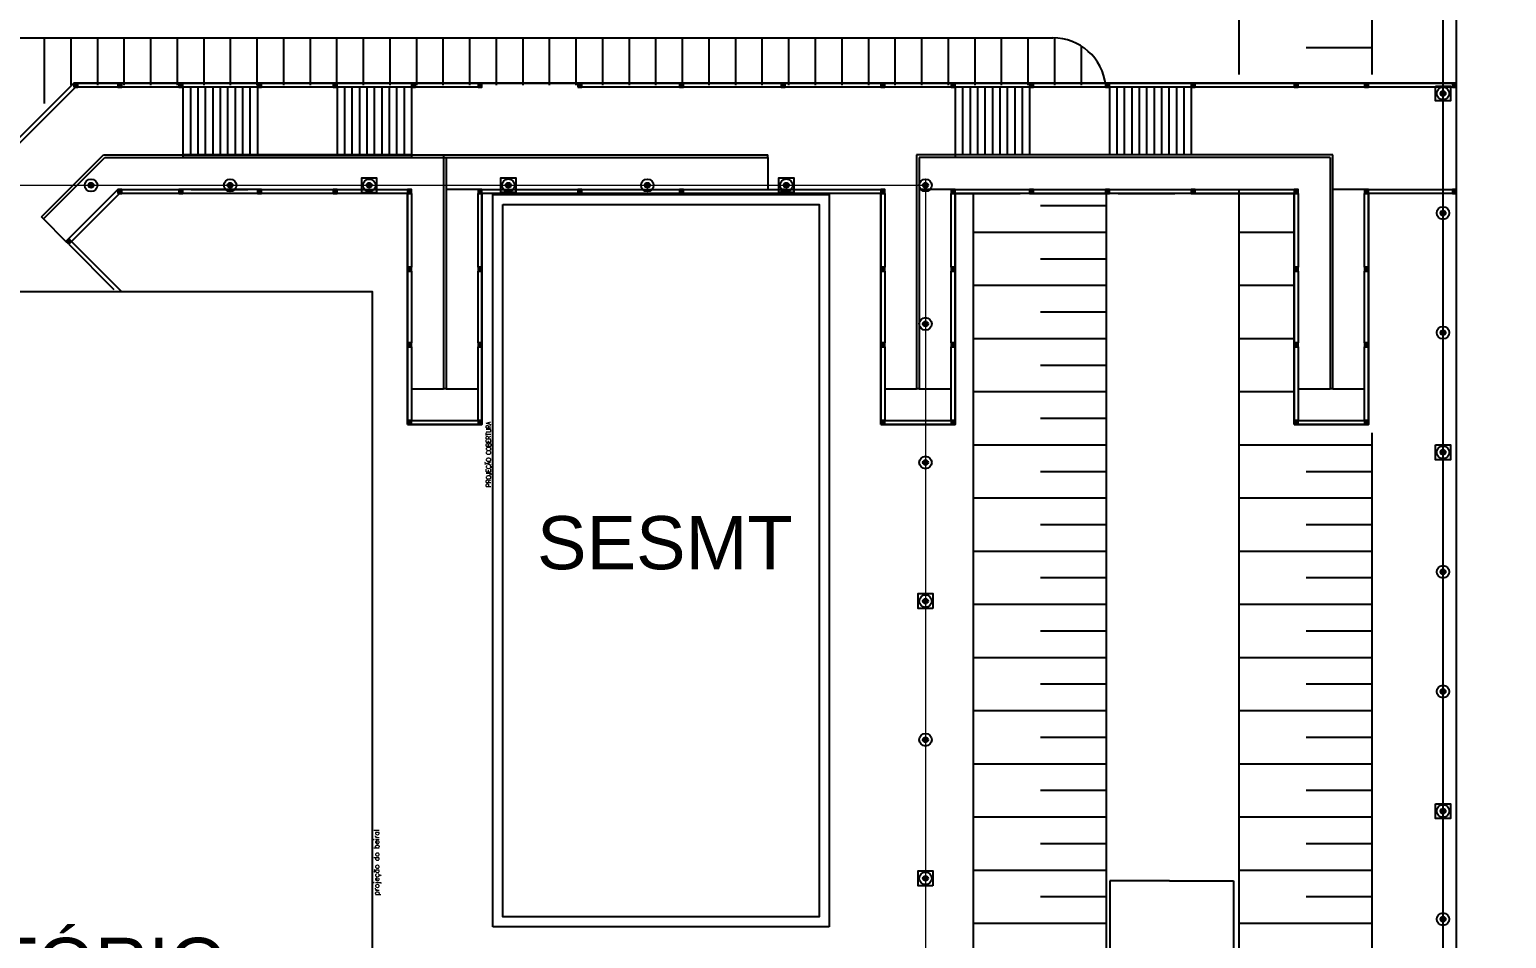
# Model space of a CAD drawing. Header units: millimetres. Extents: x 329990 to 395848, y 7389401 to 7442219.
# Drawn here: x 377563 to 383119, y 7418858 to 7422277 of the extents above; entities that cross this region are included whole.
import ezdxf
from ezdxf.enums import TextEntityAlignment as Align

# ---------------------------------------------------------------- set-up
doc = ezdxf.new("R2010")
doc.units = ezdxf.units.MM
doc.linetypes.add('DASHED2', pattern=[0.375, 0.25, -0.125])
doc.linetypes.add('HIDDEN', pattern=[0.375, 0.25, -0.125])
for name, color, linetype in [('_LAYOUT', 252, 'Continuous'), ('ALVENARIA', 7, 'Continuous'), ('COTAS', 3, 'DASHED2'), ('GL_TEXTO', 7, 'Continuous'), ('PONTOS DE PARA-RAIOS', 1, 'Continuous')]:
    doc.layers.add(name, color=color, linetype=linetype)
doc.styles.add('ARIAL', font='arial.ttf', dxfattribs={"width": 1.5, "height": 0.6})
doc.styles.add('ARIAL-ABA1', font='arial.ttf', dxfattribs={"height": 2})
doc.styles.add('COTAS-ABA', font='simplex.shx', dxfattribs={"width": 0.85, "height": 0.18})

# ---------------------------------------------------------------- blocks, each defined once
blk = doc.blocks.new('Apwr_pahaste')
at = {"const_width": 0.63}
blk.add_lwpolyline([(0.315, 0, 1), (-0.315, 0, 1)], format="xyb", close=True, dxfattribs=at)
for radius in [1.575, 0.63]:
    blk.add_circle((0, 0), radius)

msp = doc.modelspace()

# ---------------------------------------------------------------- hatches: boundary and pattern name
at = {"layer": 'ALVENARIA'}
for points in [[(377745.1967, 7422075.8413), (377730.1967, 7422075.8413), (377730.1967, 7422060.8413), (377745.1967, 7422060.8413)], [(377910.8821, 7422075.8413), (377895.8821, 7422075.8413), (377895.8821, 7422060.8413), (377910.8821, 7422060.8413)], [(378140.1967, 7422075.8413), (378125.1967, 7422075.8413), (378125.1967, 7422060.8413), (378140.1967, 7422060.8413)], [(378435.1967, 7422075.8413), (378420.1967, 7422075.8413), (378420.1967, 7422060.8413), (378435.1967, 7422060.8413)], [(378720.1967, 7422075.8413), (378705.1967, 7422075.8413), (378705.1967, 7422060.8413), (378720.1967, 7422060.8413)], [(379015.1967, 7422075.8413), (379000.1967, 7422075.8413), (379000.1967, 7422060.8413), (379015.1967, 7422060.8413)], [(379265.1967, 7422075.8413), (379250.1967, 7422075.8413), (379250.1967, 7422060.8413), (379265.1967, 7422060.8413)], [(379640.1967, 7422075.8413), (379625.1967, 7422075.8413), (379625.1967, 7422060.8413), (379640.1967, 7422060.8413)], [(380022.6967, 7422075.8413), (380007.6967, 7422075.8413), (380007.6967, 7422060.8413), (380022.6967, 7422060.8413)], [(380405.1967, 7422075.8413), (380390.1967, 7422075.8413), (380390.1967, 7422060.8413), (380405.1967, 7422060.8413)], [(380780.1967, 7422075.8413), (380765.1967, 7422075.8413), (380765.1967, 7422060.8413), (380780.1967, 7422060.8413)], [(381045.1967, 7422075.8413), (381030.1967, 7422075.8413), (381030.1967, 7422060.8413), (381045.1967, 7422060.8413)], [(381340.1967, 7422075.8413), (381325.1967, 7422075.8413), (381325.1967, 7422060.8413), (381340.1967, 7422060.8413)], [(381625.1967, 7422075.8413), (381610.1967, 7422075.8413), (381610.1967, 7422060.8413), (381625.1967, 7422060.8413)], [(381948.1967, 7422075.8413), (381933.1967, 7422075.8413), (381933.1967, 7422060.8413), (381948.1967, 7422060.8413)], [(382335.1967, 7422075.8413), (382320.1967, 7422075.8413), (382320.1967, 7422060.8413), (382335.1967, 7422060.8413)], [(382600.1967, 7422075.8413), (382585.1967, 7422075.8413), (382585.1967, 7422060.8413), (382600.1967, 7422060.8413)], [(382930.1967, 7422075.8413), (382915.1967, 7422075.8413), (382915.1967, 7422060.8413), (382930.1967, 7422060.8413)], [(377910.8821, 7421675.8413), (377895.8821, 7421675.8413), (377895.8821, 7421660.8413), (377910.8821, 7421660.8413)], [(378140.1967, 7421675.8413), (378125.1967, 7421675.8413), (378125.1967, 7421660.8413), (378140.1967, 7421660.8413)], [(378435.1967, 7421675.8413), (378420.1967, 7421675.8413), (378420.1967, 7421660.8413), (378435.1967, 7421660.8413)], [(378720.1967, 7421675.8413), (378705.1967, 7421675.8413), (378705.1967, 7421660.8413), (378720.1967, 7421660.8413)], [(379000.1967, 7421675.8413), (378985.1967, 7421675.8413), (378985.1967, 7421660.8413), (379000.1967, 7421660.8413)], [(379265.1967, 7421675.8413), (379250.1967, 7421675.8413), (379250.1967, 7421660.8413), (379265.1967, 7421660.8413)], [(379640.1967, 7421675.8413), (379625.1967, 7421675.8413), (379625.1967, 7421660.8413), (379640.1967, 7421660.8413)], [(380022.6967, 7421675.8413), (380007.6967, 7421675.8413), (380007.6967, 7421660.8413), (380022.6967, 7421660.8413)], [(380405.1967, 7421675.8413), (380390.1967, 7421675.8413), (380390.1967, 7421660.8413), (380405.1967, 7421660.8413)], [(380780.1967, 7421675.8413), (380765.1967, 7421675.8413), (380765.1967, 7421660.8413), (380780.1967, 7421660.8413)], [(381045.1967, 7421675.8413), (381030.1967, 7421675.8413), (381030.1967, 7421660.8413), (381045.1967, 7421660.8413)], [(381340.1967, 7421675.8413), (381325.1967, 7421675.8413), (381325.1967, 7421660.8413), (381340.1967, 7421660.8413)], [(381625.1967, 7421675.8413), (381610.1967, 7421675.8413), (381610.1967, 7421660.8413), (381625.1967, 7421660.8413)], [(381948.1967, 7421675.8413), (381933.1967, 7421675.8413), (381933.1967, 7421660.8413), (381948.1967, 7421660.8413)], [(382335.1967, 7421675.8413), (382320.1967, 7421675.8413), (382320.1967, 7421660.8413), (382335.1967, 7421660.8413)], [(382600.1967, 7421675.8413), (382585.1967, 7421675.8413), (382585.1967, 7421660.8413), (382600.1967, 7421660.8413)], [(382930.1967, 7421675.8413), (382915.1967, 7421675.8413), (382915.1967, 7421660.8413), (382930.1967, 7421660.8413)], [(377710.7045, 7421490.6636), (377700.0979, 7421480.057), (377710.7045, 7421469.4504), (377721.3111, 7421480.057)], [(379000.1967, 7421383.3413), (378985.1967, 7421383.3413), (378985.1967, 7421368.3413), (379000.1967, 7421368.3413)], [(379265.1967, 7421383.3413), (379250.1967, 7421383.3413), (379250.1967, 7421368.3413), (379265.1967, 7421368.3413)], [(380780.1967, 7421383.3413), (380765.1967, 7421383.3413), (380765.1967, 7421368.3413), (380780.1967, 7421368.3413)], [(381045.1967, 7421383.3413), (381030.1967, 7421383.3413), (381030.1967, 7421368.3413), (381045.1967, 7421368.3413)], [(382335.1967, 7421383.3413), (382320.1967, 7421383.3413), (382320.1967, 7421368.3413), (382335.1967, 7421368.3413)], [(382600.1967, 7421383.3413), (382585.1967, 7421383.3413), (382585.1967, 7421368.3413), (382600.1967, 7421368.3413)], [(379000.1967, 7421098.3413), (378985.1967, 7421098.3413), (378985.1967, 7421083.3413), (379000.1967, 7421083.3413)], [(379265.1967, 7421098.3413), (379250.1967, 7421098.3413), (379250.1967, 7421083.3413), (379265.1967, 7421083.3413)], [(380780.1967, 7421098.3413), (380765.1967, 7421098.3413), (380765.1967, 7421083.3413), (380780.1967, 7421083.3413)], [(381045.1967, 7421098.3413), (381030.1967, 7421098.3413), (381030.1967, 7421083.3413), (381045.1967, 7421083.3413)], [(382335.1967, 7421098.3413), (382320.1967, 7421098.3413), (382320.1967, 7421083.3413), (382335.1967, 7421083.3413)], [(382600.1967, 7421098.3413), (382585.1967, 7421098.3413), (382585.1967, 7421083.3413), (382600.1967, 7421083.3413)], [(379000.1967, 7420805.8413), (378985.1967, 7420805.8413), (378985.1967, 7420790.8413), (379000.1967, 7420790.8413)], [(379250.1967, 7420790.8413), (379265.1967, 7420790.8413), (379265.1967, 7420805.8413), (379250.1967, 7420805.8413)], [(380780.1967, 7420805.8413), (380765.1967, 7420805.8413), (380765.1967, 7420790.8413), (380780.1967, 7420790.8413)], [(381030.1967, 7420790.8413), (381045.1967, 7420790.8413), (381045.1967, 7420805.8413), (381030.1967, 7420805.8413)], [(382335.1967, 7420805.8413), (382320.1967, 7420805.8413), (382320.1967, 7420790.8413), (382335.1967, 7420790.8413)], [(382585.1967, 7420790.8413), (382600.1967, 7420790.8413), (382600.1967, 7420805.8413), (382585.1967, 7420805.8413)]]:
    msp.add_hatch(color=256, dxfattribs=at).paths.add_polyline_path(points)

# ---------------------------------------------------------------- linework, layer by layer
at = {"layer": '_LAYOUT', "linetype": 'Continuous'}
for p, q in [((379305.9035, 7418901.2727, 814.7997), (379305.9035, 7421656.2727, 814.7997)), ((379305.9035, 7421656.2727, 814.7997), (380570.9035, 7421656.2727, 814.7997)), ((380570.9035, 7421656.2727, 814.7997), (380570.9035, 7418901.2727, 814.7997)), ((380570.9035, 7418901.2727, 814.7997), (379305.9035, 7418901.2727, 814.7997))]:
    msp.add_line(p, q, dxfattribs=at)
at = {"layer": '_LAYOUT', "linetype": 'HIDDEN'}
msp.add_line((379343.4035, 7421618.7727, 814.7997), (380533.4035, 7421618.7727, 814.7997), dxfattribs=at)
at = {"layer": '_LAYOUT', "linetype": 'DASHED2', "lineweight": 0, "ltscale": 15}
msp.add_line((375852.4034, 7421291.2728, 814.7997), (378852.4035, 7421291.2728, 814.7997), dxfattribs=at)
at = {"layer": '_LAYOUT', "elevation": -8.2303}
msp.add_lwpolyline([(385230.1967, 7424746.7727), (385230.1967, 7416626.7727), (382930.1967, 7416626.7727), (382930.1967, 7424746.7727)], close=True, dxfattribs=at)
at = {"layer": '_LAYOUT', "lineweight": 0, "elevation": 814.7997}
msp.add_lwpolyline([(379343.4035, 7421618.7727), (380533.4035, 7421618.7727), (380533.4035, 7418938.7727), (379343.4035, 7418938.7727)], close=True, dxfattribs=at)
at = {"layer": 'ALVENARIA'}
for p, q in [((382612.3778, 7424746.1661, 814.7997), (382612.3913, 7422108.3413, 814.7997)), ((382112.3791, 7424496.1651, 814.7997), (382112.3913, 7422108.3413, 814.7997)), ((374312.3906, 7422246.1651, 814.7997), (381412.3916, 7422246.1651, 814.7997)), ((377618.43, 7422246.1651, 814.7997), (377618.43, 7421999.3786, 814.7997)), ((377718.43, 7422246.1651, 814.7997), (377718.43, 7422068.3413, 814.7997)), ((377818.43, 7422246.1651, 814.7997), (377818.43, 7422068.3413, 814.7997)), ((377918.43, 7422246.1651, 814.7997), (377918.43, 7422068.3413, 814.7997)), ((378018.43, 7422246.1651, 814.7997), (378018.43, 7422068.3413, 814.7997)), ((378018.43, 7422246.1651, 814.7997), (378018.43, 7422068.3413, 814.7997)), ((378118.43, 7422246.1651, 814.7997), (378118.43, 7422068.3413, 814.7997)), ((378218.43, 7422246.1651, 814.7997), (378218.43, 7422068.3413, 814.7997)), ((378318.43, 7422246.1651, 814.7997), (378318.43, 7422068.3413, 814.7997)), ((378418.43, 7422246.1651, 814.7997), (378418.43, 7422068.3413, 814.7997)), ((378518.43, 7422246.1651, 814.7997), (378518.43, 7422068.3413, 814.7997)), ((378618.43, 7422246.1651, 814.7997), (378618.43, 7422068.3413, 814.7997)), ((378718.43, 7422246.1651, 814.7997), (378718.43, 7422068.3413, 814.7997)), ((378818.43, 7422246.1651, 814.7997), (378818.43, 7422068.3413, 814.7997)), ((378918.43, 7422246.1651, 814.7997), (378918.43, 7422068.3413, 814.7997)), ((379018.43, 7422246.1651, 814.7997), (379018.43, 7422068.3413, 814.7997)), ((379018.43, 7422246.1651, 814.7997), (379018.43, 7422068.3413, 814.7997)), ((379118.43, 7422246.1651, 814.7997), (379118.43, 7422068.3413, 814.7997)), ((379218.43, 7422246.1651, 814.7997), (379218.43, 7422068.3413, 814.7997)), ((379318.43, 7422246.1651, 814.7997), (379318.43, 7422068.3413, 814.7997)), ((379418.43, 7422246.1651, 814.7997), (379418.43, 7422068.3413, 814.7997)), ((379518.43, 7422246.1651, 814.7997), (379518.43, 7422068.3413, 814.7997)), ((379618.43, 7422246.1651, 814.7997), (379618.43, 7422068.3413, 814.7997)), ((379618.43, 7422246.1651, 814.7997), (379618.43, 7422068.3413, 814.7997)), ((379718.43, 7422246.1651, 814.7997), (379718.43, 7422068.3413, 814.7997)), ((379818.43, 7422246.1651, 814.7997), (379818.43, 7422068.3413, 814.7997)), ((379918.43, 7422246.1651, 814.7997), (379918.43, 7422068.3413, 814.7997)), ((380018.43, 7422246.1651, 814.7997), (380018.43, 7422068.3413, 814.7997)), ((380118.43, 7422246.1651, 814.7997), (380118.43, 7422068.3413, 814.7997)), ((380218.43, 7422246.1651, 814.7997), (380218.43, 7422068.3413, 814.7997)), ((380318.43, 7422246.1651, 814.7997), (380318.43, 7422068.3413, 814.7997)), ((380418.43, 7422246.1651, 814.7997), (380418.43, 7422068.3413, 814.7997)), ((380418.43, 7422246.1651, 814.7997), (380418.43, 7422068.3413, 814.7997)), ((380518.43, 7422246.1651, 814.7997), (380518.43, 7422068.3413, 814.7997)), ((380618.43, 7422246.1651, 814.7997), (380618.43, 7422068.3413, 814.7997)), ((380718.43, 7422246.1651, 814.7997), (380718.43, 7422068.3413, 814.7997)), ((380818.43, 7422246.1651, 814.7997), (380818.43, 7422068.3413, 814.7997)), ((380918.43, 7422246.1651, 814.7997), (380918.43, 7422068.3413, 814.7997)), ((381018.43, 7422246.1651, 814.7997), (381018.43, 7422068.3413, 814.7997)), ((381018.43, 7422246.1651, 814.7997), (381018.43, 7422068.3413, 814.7997)), ((381118.43, 7422246.1651, 814.7997), (381118.43, 7422068.3413, 814.7997)), ((381218.43, 7422246.1651, 814.7997), (381218.43, 7422068.3413, 814.7997)), ((381318.43, 7422246.1651, 814.7997), (381318.43, 7422068.3413, 814.7997)), ((381418.43, 7422246.1651, 814.7997), (381418.43, 7422068.3413, 814.7997)), ((381518.43, 7422215.7407, 814.7997), (381518.43, 7422068.3413, 814.7997)), ((382612.4082, 7422208.3413, -8.2303), (382365.6216, 7422208.3413, -8.2303)), ((376946.1282, 7421291.7728, -8.2303), (377730.1967, 7422075.8413, -8.2303)), ((377730.1967, 7422075.8413, -8.2303), (377350.3223, 7421695.9669, -8.2303)), ((377736.4099, 7422060.8413, -8.2303), (377360.9289, 7421685.3603, -8.2303)), ((377730.1967, 7422075.8413, -8.2303), (382930.1967, 7422075.8413, -8.2303)), ((377895.8821, 7422060.8413, -8.2303), (377736.4099, 7422060.8413, -8.2303)), ((377895.8821, 7422075.8413, -8.2303), (377745.1967, 7422075.8413, -8.2303)), ((378125.1967, 7422075.8413, -8.2303), (377910.8821, 7422075.8413, -8.2303)), ((378125.1967, 7422060.8413, -8.2303), (377910.8821, 7422060.8413, -8.2303)), ((378420.1967, 7422075.8413, -8.2303), (378140.1967, 7422075.8413, -8.2303)), ((378140.1967, 7422060.8413, -8.2303), (378140.1967, 7421805.8413, -8.2303)), ((378420.1967, 7422060.8413, -8.2303), (378140.1967, 7422060.8413, -8.2303)), ((378168.1967, 7422060.8413, -8.2303), (378168.1967, 7421805.8413, -8.2303)), ((378196.1967, 7422060.8413, -8.2303), (378196.1967, 7421805.8413, -8.2303)), ((378224.1967, 7422060.8413, -8.2303), (378224.1967, 7421805.8413, -8.2303)), ((378252.1967, 7422060.8413, -8.2303), (378252.1967, 7421805.8413, -8.2303)), ((378280.1967, 7422060.8413, -8.2303), (378280.1967, 7421805.8413, -8.2303)), ((378308.1967, 7422060.8413, -8.2303), (378308.1967, 7421805.8413, -8.2303)), ((378336.1967, 7422060.8413, -8.2303), (378336.1967, 7421805.8413, -8.2303)), ((378364.1967, 7422060.8413, -8.2303), (378364.1967, 7421805.8413, -8.2303)), ((378392.1967, 7422060.8413, -8.2303), (378392.1967, 7421805.8413, -8.2303)), ((378420.1967, 7422060.8413, -8.2303), (378420.1967, 7421805.8413, -8.2303)), ((378705.1967, 7422075.8413, -8.2303), (378435.1967, 7422075.8413, -8.2303)), ((378705.1967, 7422060.8413, -8.2303), (378435.1967, 7422060.8413, -8.2303)), ((379000.1967, 7422075.8413, -8.2303), (378720.1967, 7422075.8413, -8.2303)), ((378720.1967, 7422060.8413, -8.2303), (378720.1967, 7421805.8413, -8.2303)), ((379015.1967, 7422060.8413, -8.2303), (378720.1967, 7422060.8413, -8.2303)), ((378748.1967, 7422060.8413, -8.2303), (378748.1967, 7421805.8413, -8.2303)), ((378776.1967, 7422060.8413, -8.2303), (378776.1967, 7421805.8413, -8.2303)), ((378804.1967, 7422060.8413, -8.2303), (378804.1967, 7421805.8413, -8.2303)), ((378832.1967, 7422060.8413, -8.2303), (378832.1967, 7421805.8413, -8.2303)), ((378860.1967, 7422060.8413, -8.2303), (378860.1967, 7421805.8413, -8.2303)), ((378888.1967, 7422060.8413, -8.2303), (378888.1967, 7421805.8413, -8.2303)), ((378916.1967, 7422060.8413, -8.2303), (378916.1967, 7421805.8413, -8.2303)), ((378944.1967, 7422060.8413, -8.2303), (378944.1967, 7421805.8413, -8.2303)), ((378972.1967, 7422060.8413, -8.2303), (378972.1967, 7421805.8413, -8.2303)), ((379000.1967, 7422060.8413, -8.2303), (379000.1967, 7421805.8413, -8.2303)), ((379250.1967, 7422075.8413, -8.2303), (379015.1967, 7422075.8413, -8.2303)), ((379250.1967, 7422060.8413, -8.2303), (379015.1967, 7422060.8413, -8.2303)), ((379625.1967, 7422075.8413, -8.2303), (379265.1967, 7422075.8413, -8.2303)), ((380007.6967, 7422075.8413, -8.2303), (379640.1967, 7422075.8413, -8.2303)), ((380022.6967, 7422060.8413, -8.2303), (379640.1967, 7422060.8413, -8.2303)), ((380390.1967, 7422075.8413, -8.2303), (380022.6967, 7422075.8413, -8.2303)), ((380390.1967, 7422060.8413, -8.2303), (380022.6967, 7422060.8413, -8.2303)), ((380765.1967, 7422075.8413, -8.2303), (380405.1967, 7422075.8413, -8.2303)), ((380765.1967, 7422060.8413, -8.2303), (380405.1967, 7422060.8413, -8.2303)), ((381030.1967, 7422075.8413, -8.2303), (380780.1967, 7422075.8413, -8.2303)), ((381030.1967, 7422060.8413, -8.2303), (380780.1967, 7422060.8413, -8.2303)), ((381325.1967, 7422075.8413, -8.2303), (381045.1967, 7422075.8413, -8.2303)), ((381045.1967, 7422060.8413, -8.2303), (381045.1967, 7421805.8413, -8.2303)), ((381325.1967, 7422060.8413, -8.2303), (381045.1967, 7422060.8413, -8.2303)), ((381073.1967, 7422060.8413, -8.2303), (381073.1967, 7421805.8413, -8.2303)), ((381101.1967, 7422060.8413, -8.2303), (381101.1967, 7421805.8413, -8.2303)), ((381129.1967, 7422060.8413, -8.2303), (381129.1967, 7421805.8413, -8.2303)), ((381157.1967, 7422060.8413, -8.2303), (381157.1967, 7421805.8413, -8.2303)), ((381185.1967, 7422060.8413, -8.2303), (381185.1967, 7421805.8413, -8.2303)), ((381213.1967, 7422060.8413, -8.2303), (381213.1967, 7421805.8413, -8.2303)), ((381241.1967, 7422060.8413, -8.2303), (381241.1967, 7421805.8413, -8.2303)), ((381269.1967, 7422060.8413, -8.2303), (381269.1967, 7421805.8413, -8.2303)), ((381297.1967, 7422060.8413, -8.2303), (381297.1967, 7421805.8413, -8.2303)), ((381325.1967, 7422060.8413, -8.2303), (381325.1967, 7421805.8413, -8.2303)), ((381610.1967, 7422075.8413, -8.2303), (381340.1967, 7422075.8413, -8.2303)), ((381610.1967, 7422060.8413, -8.2303), (381340.1967, 7422060.8413, -8.2303)), ((381933.1967, 7422075.8413, -8.2303), (381625.1967, 7422075.8413, -8.2303)), ((381625.1967, 7422060.8413, -8.2303), (381625.1967, 7421805.8413, -8.2303)), ((381933.1967, 7422060.8413, -8.2303), (381625.1967, 7422060.8413, -8.2303)), ((381653.1967, 7422060.8413, -8.2303), (381653.1967, 7421805.8413, -8.2303)), ((381681.1967, 7422060.8413, -8.2303), (381681.1967, 7421805.8413, -8.2303)), ((381709.1967, 7422060.8413, -8.2303), (381709.1967, 7421805.8413, -8.2303)), ((381737.1967, 7422060.8413, -8.2303), (381737.1967, 7421805.8413, -8.2303)), ((381765.1967, 7422060.8413, -8.2303), (381765.1967, 7421805.8413, -8.2303)), ((381793.1967, 7422060.8413, -8.2303), (381793.1967, 7421805.8413, -8.2303)), ((381821.1967, 7422060.8413, -8.2303), (381821.1967, 7421805.8413, -8.2303)), ((381849.1967, 7422060.8413, -8.2303), (381849.1967, 7421805.8413, -8.2303)), ((381877.1967, 7422060.8413, -8.2303), (381877.1967, 7421805.8413, -8.2303)), ((381905.1967, 7422060.8413, -8.2303), (381905.1967, 7421805.8413, -8.2303)), ((381933.1967, 7422060.8413, -8.2303), (381933.1967, 7421805.8413, -8.2303)), ((382320.1967, 7422075.8413, -8.2303), (381948.1967, 7422075.8413, -8.2303)), ((382320.1967, 7422060.8413, -8.2303), (381948.1967, 7422060.8413, -8.2303)), ((382585.1967, 7422075.8413, -8.2303), (382335.1967, 7422075.8413, -8.2303)), ((382585.1967, 7422060.8413, -8.2303), (382335.1967, 7422060.8413, -8.2303)), ((382915.1967, 7422075.8413, -8.2303), (382600.1967, 7422075.8413, -8.2303)), ((382915.1967, 7422060.8413, -8.2303), (382600.1967, 7422060.8413, -8.2303)), ((382930.1967, 7421675.8413, -8.2303), (382930.1967, 7422060.8413, -8.2303)), ((377608.174, 7421571.9809, -8.2303), (377842.0344, 7421805.8413, -8.2303)), ((377615.245, 7421564.9098, -8.2303), (377846.1765, 7421795.8413, -8.2303)), ((377842.0344, 7421805.8413, -8.2303), (380340.1967, 7421805.8413, -8.2303)), ((377846.1765, 7421795.8413, -8.2303), (380340.1967, 7421795.8413, -8.2303)), ((378140.1967, 7421805.8413, -8.2303), (378140.1967, 7421795.8413, -8.2303)), ((379000.1967, 7421795.8413, -8.2303), (378140.1967, 7421795.8413, -8.2303)), ((379000.1967, 7421805.8413, -8.2303), (379000.1967, 7421795.8413, -8.2303)), ((379120.1967, 7421805.8413, -8.2303), (379120.1967, 7420925.8413, -8.2303)), ((379130.1967, 7421795.8413, -8.2303), (379130.1967, 7420925.8413, -8.2303)), ((380340.1967, 7421795.8413, -8.2303), (380340.1967, 7421805.8413, -8.2303)), ((380340.1967, 7421795.8413, -8.2303), (380340.1967, 7421675.8413, -8.2303)), ((380900.1967, 7421805.8413, -8.2303), (380900.1967, 7420925.8413, -8.2303)), ((382465.1967, 7421805.8413, -8.2303), (380900.1967, 7421805.8413, -8.2303)), ((382455.1967, 7421795.8413, -8.2303), (380910.1967, 7421795.8413, -8.2303)), ((380910.1967, 7421795.8413, -8.2303), (380910.1967, 7420925.8413, -8.2303)), ((381045.1967, 7421805.8413, -8.2303), (381045.1967, 7421795.8413, -8.2303)), ((382455.1967, 7421795.8413, -8.2303), (382455.1967, 7420925.8413, -8.2303)), ((382465.1967, 7420925.8413, -8.2303), (382465.1967, 7421805.8413, -8.2303)), ((377710.7045, 7421490.6636, -8.2303), (377895.8821, 7421675.8413, -8.2303)), ((377902.0953, 7421660.8413, -8.2303), (377721.3111, 7421480.057, -8.2303)), ((377902.0953, 7421660.8413, -8.2303), (377721.3111, 7421480.057, -8.2303)), ((378985.1967, 7421660.8413, -8.2303), (377902.0953, 7421660.8413, -8.2303)), ((377910.8821, 7421675.8413, -8.2303), (378125.1967, 7421675.8413, -8.2303)), ((378125.1967, 7421660.8413, -8.2303), (377910.8821, 7421660.8413, -8.2303)), ((377936.4099, 7421660.8413, -8.2303), (377917.0953, 7421660.8413, 409.7208)), ((378420.1967, 7421675.8413, -8.2303), (378140.1967, 7421675.8413, -8.2303)), ((378420.1967, 7421660.8413, -8.2303), (378140.1967, 7421660.8413, -8.2303)), ((378171.035, 7421675.8413, -8.2303), (378384.2709, 7421675.8413, -8.2303)), ((378384.2709, 7421660.8413, -8.2303), (378171.035, 7421660.8413, -8.2303)), ((378435.1967, 7421675.8413, -8.2303), (378705.1967, 7421675.8413, -8.2303)), ((378705.1967, 7421660.8413, -8.2303), (378435.1967, 7421660.8413, -8.2303)), ((378720.1967, 7421675.8413, -8.2303), (378985.1967, 7421675.8413, -8.2303)), ((378985.1967, 7421660.8413, -8.2303), (378720.1967, 7421660.8413, -8.2303)), ((378985.1967, 7421660.8413, -8.2303), (378985.1967, 7421383.3413, -8.2303)), ((378985.1967, 7420790.8413, -8.2303), (378985.1967, 7421660.8413, -8.2303)), ((379000.1967, 7421660.8413, -8.2303), (379000.1967, 7421383.3413, -8.2303)), ((379250.1967, 7421675.8413, -8.2303), (379130.1967, 7421675.8413, -8.2303)), ((379250.1967, 7421383.3413, -8.2303), (379250.1967, 7421660.8413, -8.2303)), ((379625.1967, 7421660.8413, -8.2303), (379265.1967, 7421660.8413, -8.2303)), ((379265.1967, 7421383.3413, -8.2303), (379265.1967, 7421660.8413, -8.2303)), ((380765.1967, 7421660.8413, -8.2303), (379265.1967, 7421660.8413, -8.2303)), ((379265.1967, 7421660.8413, -8.2303), (379265.1967, 7420790.8413, -8.2303)), ((380007.6967, 7421660.8413, -8.2303), (379640.1967, 7421660.8413, -8.2303)), ((380390.1967, 7421660.8413, -8.2303), (380022.6967, 7421660.8413, -8.2303)), ((380765.1967, 7421660.8413, -8.2303), (380405.1967, 7421660.8413, -8.2303)), ((380765.1967, 7421660.8413, -8.2303), (380765.1967, 7421383.3413, -8.2303)), ((380765.1967, 7420790.8413, -8.2303), (380765.1967, 7421660.8413, -8.2303)), ((380780.1967, 7421660.8413, -8.2303), (380780.1967, 7421383.3413, -8.2303)), ((381030.1967, 7421675.8413, -8.2303), (380910.1967, 7421675.8413, -8.2303)), ((381030.1967, 7421383.3413, -8.2303), (381030.1967, 7421660.8413, -8.2303)), ((381045.1967, 7421660.8413, -8.2303), (381289.7109, 7421660.8413, -8.2303)), ((381325.1967, 7421660.8413, -8.2303), (381045.1967, 7421660.8413, -8.2303)), ((381045.1967, 7421383.3413, -8.2303), (381045.1967, 7421660.8413, -8.2303)), ((382320.1967, 7421660.8413, -8.2303), (381045.1967, 7421660.8413, -8.2303)), ((381045.1967, 7421660.8413, -8.2303), (381045.1967, 7420790.8413, -8.2303)), ((381112.3936, 7421660.8413, 814.7997), (381112.4152, 7417429.2726, 814.7997)), ((381340.1967, 7421660.8413, -8.2303), (381610.1967, 7421660.8413, -8.2303)), ((381577.626, 7421660.8413, -8.2303), (381369.9213, 7421660.8413, -8.2303)), ((381612.3936, 7421660.8413, 814.7997), (381612.415, 7417469.2726, 814.7997)), ((381933.1967, 7421660.8413, -8.2303), (381625.1967, 7421660.8413, -8.2303)), ((381657.8364, 7421660.8413, -8.2303), (381871.1318, 7421660.8413, -8.2303)), ((381948.1967, 7421660.8413, -8.2303), (382320.1967, 7421660.8413, -8.2303)), ((382112.3935, 7421675.8413, -8.2303), (382112.4152, 7417429.2726, -8.2303)), ((382320.1967, 7421660.8413, -8.2303), (382320.1967, 7421383.3413, -8.2303)), ((382320.1967, 7420790.8413, -8.2303), (382320.1967, 7421660.8413, -8.2303)), ((382335.1967, 7421660.8413, -8.2303), (382335.1967, 7421383.3413, -8.2303)), ((382585.1967, 7421675.8413, -8.2303), (382465.1967, 7421675.8413, -8.2303)), ((382585.1967, 7421383.3413, -8.2303), (382585.1967, 7421660.8413, -8.2303)), ((382600.1967, 7420918.3413, -8.2303), (382600.1967, 7421668.3413, -8.2303)), ((382915.1967, 7421660.8413, -8.2303), (382600.1967, 7421660.8413, -8.2303)), ((382600.1967, 7421383.3413, -8.2303), (382600.1967, 7421660.8413, -8.2303)), ((382930.1967, 7421660.8413, -8.2303), (382600.1967, 7421660.8413, -8.2303)), ((382600.1967, 7421660.8413, -8.2303), (382600.1967, 7420790.8413, -8.2303)), ((381612.3575, 7421613.7687, 814.7997), (381365.571, 7421613.7687, 814.7997)), ((377615.245, 7421564.9098, -8.2303), (377608.174, 7421571.9809, -8.2303)), ((377700.0979, 7421480.057, -8.2303), (377615.245, 7421564.9098, -8.2303)), ((377700.0979, 7421480.057, -8.2303), (377710.7045, 7421490.6636, -8.2303)), ((377721.3111, 7421480.057, -8.2303), (377710.7045, 7421490.6636, -8.2303)), ((381612.3575, 7421513.7687, 814.7997), (381112.3463, 7421513.7687, 814.7997)), ((381612.3545, 7421513.7687, 814.7997), (381112.3463, 7421513.7687, 814.7997)), ((382324.3942, 7421513.7739, -8.2303), (382112.3944, 7421513.7739, -8.2303)), ((377710.7045, 7421469.4504, -8.2303), (377700.0979, 7421480.057, -8.2303)), ((377721.3111, 7421480.057, -8.2303), (377710.7045, 7421469.4504, -8.2303)), ((377710.7045, 7421469.4504, -8.2303), (377880.8821, 7421299.2728, -8.2303)), ((377721.3111, 7421480.057, -8.2303), (377902.0953, 7421299.2728, -8.2303)), ((377721.3111, 7421480.057, -8.2303), (377909.5953, 7421291.7728, -8.2303)), ((381612.3575, 7421413.7687, 814.7997), (381365.571, 7421413.7687, 814.7997)), ((378985.1967, 7421368.3413, -8.2303), (378985.1967, 7421098.3413, -8.2303)), ((379000.1967, 7421368.3413, -8.2303), (379000.1967, 7421098.3413, -8.2303)), ((379250.1967, 7421098.3413, -8.2303), (379250.1967, 7421368.3413, -8.2303)), ((379265.1967, 7421098.3413, -8.2303), (379265.1967, 7421368.3413, -8.2303)), ((380765.1967, 7421368.3413, -8.2303), (380765.1967, 7421098.3413, -8.2303)), ((380780.1967, 7421368.3413, -8.2303), (380780.1967, 7421098.3413, -8.2303)), ((381030.1967, 7421098.3413, -8.2303), (381030.1967, 7421368.3413, -8.2303)), ((381045.1967, 7421098.3413, -8.2303), (381045.1967, 7421368.3413, -8.2303)), ((382320.1967, 7421368.3413, -8.2303), (382320.1967, 7421098.3413, -8.2303)), ((382335.1967, 7421368.3413, -8.2303), (382335.1967, 7421098.3413, -8.2303)), ((382585.1967, 7421098.3413, -8.2303), (382585.1967, 7421368.3413, -8.2303)), ((382600.1967, 7421098.3413, -8.2303), (382600.1967, 7421368.3413, -8.2303)), ((381612.3545, 7421313.7687, 814.7997), (381112.3453, 7421313.7687, 814.7997)), ((382324.3942, 7421313.7739, -8.2303), (382112.3954, 7421313.7739, -8.2303)), ((381612.3575, 7421213.7687, 814.7997), (381365.571, 7421213.7687, 814.7997)), ((381612.3575, 7421113.7687, 814.7997), (381112.3463, 7421113.7687, 814.7997)), ((381612.3545, 7421113.7687, 814.7997), (381112.3463, 7421113.7687, 814.7997)), ((382324.3758, 7421113.7739, -8.2303), (382112.3759, 7421113.7739, -8.2303)), ((378985.1967, 7421083.3413, -8.2303), (378985.1967, 7420805.8413, -8.2303)), ((379000.1967, 7421083.3413, -8.2303), (379000.1967, 7420805.8413, -8.2303)), ((379250.1967, 7420805.8413, -8.2303), (379250.1967, 7421083.3413, -8.2303)), ((379265.1967, 7420805.8413, -8.2303), (379265.1967, 7421083.3413, -8.2303)), ((380765.1967, 7421083.3413, -8.2303), (380765.1967, 7420805.8413, -8.2303)), ((380780.1967, 7421083.3413, -8.2303), (380780.1967, 7420805.8413, -8.2303)), ((381030.1967, 7420805.8413, -8.2303), (381030.1967, 7421083.3413, -8.2303)), ((381045.1967, 7420805.8413, -8.2303), (381045.1967, 7421083.3413, -8.2303)), ((382320.1967, 7421083.3413, -8.2303), (382320.1967, 7420805.8413, -8.2303)), ((382335.1967, 7421083.3413, -8.2303), (382335.1967, 7420805.8413, -8.2303)), ((382585.1967, 7420805.8413, -8.2303), (382585.1967, 7421083.3413, -8.2303)), ((382600.1967, 7420805.8413, -8.2303), (382600.1967, 7421083.3413, -8.2303)), ((381612.3575, 7421013.7687, 814.7997), (381365.571, 7421013.7687, 814.7997)), ((379000.1967, 7420925.8413, -8.2303), (379120.1967, 7420925.8413, -8.2303)), ((379130.1967, 7420925.8413, -8.2303), (379120.1967, 7420925.8413, -8.2303)), ((379130.1967, 7420925.8413, -8.2303), (379250.1967, 7420925.8413, -8.2303)), ((380780.1967, 7420925.8413, -8.2303), (380900.1967, 7420925.8413, -8.2303)), ((380910.1967, 7420925.8413, -8.2303), (380900.1967, 7420925.8413, -8.2303)), ((380910.1967, 7420925.8413, -8.2303), (381030.1967, 7420925.8413, -8.2303)), ((381612.3575, 7420913.7687, 814.7997), (381112.3473, 7420913.7687, 814.7997)), ((382324.3758, 7420913.7739, -8.2303), (382112.377, 7420913.7739, -8.2303)), ((382335.1967, 7420925.8413, -8.2303), (382455.1967, 7420925.8413, -8.2303)), ((382465.1967, 7420925.8413, -8.2303), (382455.1967, 7420925.8413, -8.2303)), ((382465.1967, 7420925.8413, -8.2303), (382585.1967, 7420925.8413, -8.2303)), ((382600.1967, 7420798.3413, -8.2303), (382600.1967, 7420918.3413, -8.2303)), ((379265.1967, 7420790.8413, -8.2303), (378985.1967, 7420790.8413, -8.2303)), ((379000.1967, 7420805.8413, -8.2303), (379250.1967, 7420805.8413, -8.2303)), ((379000.1967, 7420790.8413, -8.2303), (379250.1967, 7420790.8413, -8.2303)), ((381045.1967, 7420790.8413, -8.2303), (380765.1967, 7420790.8413, -8.2303)), ((380780.1967, 7420805.8413, -8.2303), (381030.1967, 7420805.8413, -8.2303)), ((380780.1967, 7420790.8413, -8.2303), (381030.1967, 7420790.8413, -8.2303)), ((381612.3575, 7420813.7687, 814.7997), (381365.571, 7420813.7687, 814.7997)), ((382600.1967, 7420790.8413, -8.2303), (382320.1967, 7420790.8413, -8.2303)), ((382335.1967, 7420805.8413, -8.2303), (382585.1967, 7420805.8413, -8.2303)), ((382335.1967, 7420790.8413, -8.2303), (382585.1967, 7420790.8413, -8.2303)), ((381612.378, 7420713.7687, 814.7997), (381112.3688, 7420713.7687, 814.7997)), ((382612.3872, 7420713.7739, -8.2303), (382112.378, 7420713.7739, -8.2303)), ((382612.3982, 7420760.1567, -8.2303), (382612.4152, 7417429.2726, -8.2303)), ((381612.3811, 7420613.7687, 814.7997), (381365.5945, 7420613.7687, 814.7997)), ((382612.3903, 7420613.7739, -8.2303), (382365.6037, 7420613.7739, -8.2303)), ((381612.3811, 7420513.7687, 814.7997), (381112.3698, 7420513.7687, 814.7997)), ((381612.378, 7420513.7687, 814.7997), (381112.3698, 7420513.7687, 814.7997)), ((382612.3903, 7420513.7739, -8.2303), (382112.379, 7420513.7739, -8.2303)), ((382612.3872, 7420513.7739, -8.2303), (382112.379, 7420513.7739, -8.2303)), ((381612.3811, 7420413.7687, 814.7997), (381365.5945, 7420413.7687, 814.7997)), ((382612.3903, 7420413.7739, -8.2303), (382365.6037, 7420413.7739, -8.2303)), ((381612.3811, 7420313.7687, 814.7997), (381112.3708, 7420313.7687, 814.7997)), ((382612.3903, 7420313.7739, -8.2303), (382112.38, 7420313.7739, -8.2303)), ((381612.3811, 7420213.7687, 814.7997), (381365.5945, 7420213.7687, 814.7997)), ((382612.3903, 7420213.7739, -8.2303), (382365.6037, 7420213.7739, -8.2303)), ((381612.3811, 7420113.7687, 814.7997), (381112.3719, 7420113.7687, 814.7997)), ((382612.3903, 7420113.7739, -8.2303), (382112.3811, 7420113.7739, -8.2303)), ((381612.3959, 7420013.7687, 814.7997), (381365.6094, 7420013.7687, 814.7997)), ((382612.4051, 7420013.7739, -8.2303), (382365.6186, 7420013.7739, -8.2303)), ((381612.3959, 7419913.7687, 814.7997), (381112.3846, 7419913.7687, 814.7997)), ((382612.4051, 7419913.7739, -8.2303), (382112.3938, 7419913.7739, -8.2303)), ((381612.3959, 7419813.7687, 814.7997), (381365.6094, 7419813.7687, 814.7997)), ((382612.4051, 7419813.7739, -8.2303), (382365.6186, 7419813.7739, -8.2303)), ((381612.3959, 7419713.7687, 814.7997), (381112.3857, 7419713.7687, 814.7997)), ((382612.4051, 7419713.7739, -8.2303), (382112.3949, 7419713.7739, -8.2303)), ((381612.3959, 7419613.7687, 814.7997), (381365.6094, 7419613.7687, 814.7997)), ((382612.4051, 7419613.7739, -8.2303), (382365.6186, 7419613.7739, -8.2303)), ((381612.3959, 7419513.7687, 814.7997), (381112.3867, 7419513.7687, 814.7997)), ((382612.4051, 7419513.7738, -8.2303), (382112.3959, 7419513.7738, -8.2303)), ((381612.399, 7419413.7687, 814.7997), (381365.6124, 7419413.7687, 814.7997)), ((382612.4082, 7419413.7738, -8.2303), (382365.6216, 7419413.7738, -8.2303)), ((381612.399, 7419313.7687, 814.7997), (381112.3877, 7419313.7687, 814.7997)), ((381612.3959, 7419313.7687, 814.7997), (381112.3877, 7419313.7687, 814.7997)), ((382612.4082, 7419313.7738, -8.2303), (382112.3969, 7419313.7738, -8.2303)), ((382612.4051, 7419313.7738, -8.2303), (382112.3969, 7419313.7738, -8.2303)), ((381612.399, 7419213.7687, 814.7997), (381365.6124, 7419213.7687, 814.7997)), ((382612.4082, 7419213.7738, -8.2303), (382365.6216, 7419213.7738, -8.2303)), ((381612.399, 7419113.7687, 814.7997), (381112.3887, 7419113.7687, 814.7997)), ((382612.4082, 7419113.7738, -8.2303), (382112.3979, 7419113.7738, -8.2303)), ((381851.4006, 7419074.2726, 617.4722), (381626.4006, 7419074.2726, 617.4722)), ((381626.4006, 7419074.2726, 617.4722), (381626.4006, 7418954.2726, 617.4722)), ((381851.4006, 7419074.2726, 617.4722), (382091.4006, 7419074.2726, 617.4722)), ((382091.4006, 7419074.2726, 617.4722), (382091.4006, 7418954.2726, 617.4722)), ((381612.399, 7419013.7687, 814.7997), (381365.6124, 7419013.7687, 814.7997)), ((382612.4082, 7419013.7738, -8.2303), (382365.6216, 7419013.7738, -8.2303)), ((381626.4006, 7418954.2726, 617.4722), (381626.4006, 7417429.2726, 617.4722)), ((382091.4006, 7418954.2726, 617.4722), (382091.4006, 7417429.2726, 617.4722)), ((381612.399, 7418913.7687, 814.7997), (381112.3898, 7418913.7687, 814.7997)), ((382612.4082, 7418913.7738, -8.2303), (382112.399, 7418913.7738, -8.2303))]:
    msp.add_line(p, q, dxfattribs=at)
at = {"layer": 'ALVENARIA', "elevation": -8.2303}
for points in [[(382930.1967, 7424746.7727), (385230.1967, 7424746.7727), (385230.1967, 7416626.7727), (382930.1967, 7416626.7727)], [(377730.1967, 7422060.8413), (377745.1967, 7422060.8413), (377745.1967, 7422075.8413), (377730.1967, 7422075.8413)], [(377895.8821, 7422060.8413), (377910.8821, 7422060.8413), (377910.8821, 7422075.8413), (377895.8821, 7422075.8413)], [(378125.1967, 7422060.8413), (378140.1967, 7422060.8413), (378140.1967, 7422075.8413), (378125.1967, 7422075.8413)], [(378420.1967, 7422060.8413), (378435.1967, 7422060.8413), (378435.1967, 7422075.8413), (378420.1967, 7422075.8413)], [(378705.1967, 7422060.8413), (378720.1967, 7422060.8413), (378720.1967, 7422075.8413), (378705.1967, 7422075.8413)], [(379000.1967, 7422060.8413), (379015.1967, 7422060.8413), (379015.1967, 7422075.8413), (379000.1967, 7422075.8413)], [(379250.1967, 7422060.8413), (379265.1967, 7422060.8413), (379265.1967, 7422075.8413), (379250.1967, 7422075.8413)], [(379625.1967, 7422060.8413), (379640.1967, 7422060.8413), (379640.1967, 7422075.8413), (379625.1967, 7422075.8413)], [(380007.6967, 7422060.8413), (380022.6967, 7422060.8413), (380022.6967, 7422075.8413), (380007.6967, 7422075.8413)], [(380390.1967, 7422060.8413), (380405.1967, 7422060.8413), (380405.1967, 7422075.8413), (380390.1967, 7422075.8413)], [(380765.1967, 7422060.8413), (380780.1967, 7422060.8413), (380780.1967, 7422075.8413), (380765.1967, 7422075.8413)], [(381030.1967, 7422060.8413), (381045.1967, 7422060.8413), (381045.1967, 7422075.8413), (381030.1967, 7422075.8413)], [(381325.1967, 7422060.8413), (381340.1967, 7422060.8413), (381340.1967, 7422075.8413), (381325.1967, 7422075.8413)], [(381610.1967, 7422060.8413), (381625.1967, 7422060.8413), (381625.1967, 7422075.8413), (381610.1967, 7422075.8413)], [(381933.1967, 7422060.8413), (381948.1967, 7422060.8413), (381948.1967, 7422075.8413), (381933.1967, 7422075.8413)], [(382320.1967, 7422060.8413), (382335.1967, 7422060.8413), (382335.1967, 7422075.8413), (382320.1967, 7422075.8413)], [(382585.1967, 7422060.8413), (382600.1967, 7422060.8413), (382600.1967, 7422075.8413), (382585.1967, 7422075.8413)], [(382915.1967, 7422060.8413), (382930.1967, 7422060.8413), (382930.1967, 7422075.8413), (382915.1967, 7422075.8413)], [(377895.8821, 7421660.8413), (377910.8821, 7421660.8413), (377910.8821, 7421675.8413), (377895.8821, 7421675.8413)], [(378125.1967, 7421660.8413), (378140.1967, 7421660.8413), (378140.1967, 7421675.8413), (378125.1967, 7421675.8413)], [(378420.1967, 7421660.8413), (378435.1967, 7421660.8413), (378435.1967, 7421675.8413), (378420.1967, 7421675.8413)], [(378705.1967, 7421660.8413), (378720.1967, 7421660.8413), (378720.1967, 7421675.8413), (378705.1967, 7421675.8413)], [(378985.1967, 7421660.8413), (379000.1967, 7421660.8413), (379000.1967, 7421675.8413), (378985.1967, 7421675.8413)], [(379250.1967, 7421660.8413), (379265.1967, 7421660.8413), (379265.1967, 7421675.8413), (379250.1967, 7421675.8413)], [(379625.1967, 7421660.8413), (379640.1967, 7421660.8413), (379640.1967, 7421675.8413), (379625.1967, 7421675.8413)], [(380007.6967, 7421660.8413), (380022.6967, 7421660.8413), (380022.6967, 7421675.8413), (380007.6967, 7421675.8413)], [(380390.1967, 7421660.8413), (380405.1967, 7421660.8413), (380405.1967, 7421675.8413), (380390.1967, 7421675.8413)], [(380765.1967, 7421660.8413), (380780.1967, 7421660.8413), (380780.1967, 7421675.8413), (380765.1967, 7421675.8413)], [(381030.1967, 7421660.8413), (381045.1967, 7421660.8413), (381045.1967, 7421675.8413), (381030.1967, 7421675.8413)], [(381325.1967, 7421660.8413), (381340.1967, 7421660.8413), (381340.1967, 7421675.8413), (381325.1967, 7421675.8413)], [(381610.1967, 7421660.8413), (381625.1967, 7421660.8413), (381625.1967, 7421675.8413), (381610.1967, 7421675.8413)], [(381933.1967, 7421660.8413), (381948.1967, 7421660.8413), (381948.1967, 7421675.8413), (381933.1967, 7421675.8413)], [(382320.1967, 7421660.8413), (382335.1967, 7421660.8413), (382335.1967, 7421675.8413), (382320.1967, 7421675.8413)], [(382585.1967, 7421660.8413), (382600.1967, 7421660.8413), (382600.1967, 7421675.8413), (382585.1967, 7421675.8413)], [(382915.1967, 7421660.8413), (382930.1967, 7421660.8413), (382930.1967, 7421675.8413), (382915.1967, 7421675.8413)], [(379343.4035, 7421619.2728), (380533.4035, 7421619.2728), (380533.4035, 7418939.2728), (379343.4035, 7418939.2728)], [(378985.1967, 7421368.3413), (379000.1967, 7421368.3413), (379000.1967, 7421383.3413), (378985.1967, 7421383.3413)], [(379250.1967, 7421368.3413), (379265.1967, 7421368.3413), (379265.1967, 7421383.3413), (379250.1967, 7421383.3413)], [(380765.1967, 7421368.3413), (380780.1967, 7421368.3413), (380780.1967, 7421383.3413), (380765.1967, 7421383.3413)], [(380765.1967, 7421368.3413), (380780.1967, 7421368.3413), (380780.1967, 7421383.3413), (380765.1967, 7421383.3413)], [(381030.1967, 7421368.3413), (381045.1967, 7421368.3413), (381045.1967, 7421383.3413), (381030.1967, 7421383.3413)], [(381030.1967, 7421368.3413), (381045.1967, 7421368.3413), (381045.1967, 7421383.3413), (381030.1967, 7421383.3413)], [(382320.1967, 7421368.3413), (382335.1967, 7421368.3413), (382335.1967, 7421383.3413), (382320.1967, 7421383.3413)], [(382320.1967, 7421368.3413), (382335.1967, 7421368.3413), (382335.1967, 7421383.3413), (382320.1967, 7421383.3413)], [(382585.1967, 7421368.3413), (382600.1967, 7421368.3413), (382600.1967, 7421383.3413), (382585.1967, 7421383.3413)], [(382585.1967, 7421368.3413), (382600.1967, 7421368.3413), (382600.1967, 7421383.3413), (382585.1967, 7421383.3413)], [(378985.1967, 7421083.3413), (379000.1967, 7421083.3413), (379000.1967, 7421098.3413), (378985.1967, 7421098.3413)], [(379250.1967, 7421083.3413), (379265.1967, 7421083.3413), (379265.1967, 7421098.3413), (379250.1967, 7421098.3413)], [(380765.1967, 7421083.3413), (380780.1967, 7421083.3413), (380780.1967, 7421098.3413), (380765.1967, 7421098.3413)], [(380765.1967, 7421083.3413), (380780.1967, 7421083.3413), (380780.1967, 7421098.3413), (380765.1967, 7421098.3413)], [(381030.1967, 7421083.3413), (381045.1967, 7421083.3413), (381045.1967, 7421098.3413), (381030.1967, 7421098.3413)], [(381030.1967, 7421083.3413), (381045.1967, 7421083.3413), (381045.1967, 7421098.3413), (381030.1967, 7421098.3413)], [(382320.1967, 7421083.3413), (382335.1967, 7421083.3413), (382335.1967, 7421098.3413), (382320.1967, 7421098.3413)], [(382320.1967, 7421083.3413), (382335.1967, 7421083.3413), (382335.1967, 7421098.3413), (382320.1967, 7421098.3413)], [(382585.1967, 7421083.3413), (382600.1967, 7421083.3413), (382600.1967, 7421098.3413), (382585.1967, 7421098.3413)], [(382585.1967, 7421083.3413), (382600.1967, 7421083.3413), (382600.1967, 7421098.3413), (382585.1967, 7421098.3413)], [(378985.1967, 7420790.8413), (379000.1967, 7420790.8413), (379000.1967, 7420805.8413), (378985.1967, 7420805.8413)], [(379250.1967, 7420790.8413), (379265.1967, 7420790.8413), (379265.1967, 7420805.8413), (379250.1967, 7420805.8413)], [(380765.1967, 7420790.8413), (380780.1967, 7420790.8413), (380780.1967, 7420805.8413), (380765.1967, 7420805.8413)], [(380765.1967, 7420790.8413), (380780.1967, 7420790.8413), (380780.1967, 7420805.8413), (380765.1967, 7420805.8413)], [(381030.1967, 7420790.8413), (381045.1967, 7420790.8413), (381045.1967, 7420805.8413), (381030.1967, 7420805.8413)], [(381030.1967, 7420790.8413), (381045.1967, 7420790.8413), (381045.1967, 7420805.8413), (381030.1967, 7420805.8413)], [(382320.1967, 7420790.8413), (382335.1967, 7420790.8413), (382335.1967, 7420805.8413), (382320.1967, 7420805.8413)], [(382320.1967, 7420790.8413), (382335.1967, 7420790.8413), (382335.1967, 7420805.8413), (382320.1967, 7420805.8413)], [(382585.1967, 7420790.8413), (382600.1967, 7420790.8413), (382600.1967, 7420805.8413), (382585.1967, 7420805.8413)], [(382585.1967, 7420790.8413), (382600.1967, 7420790.8413), (382600.1967, 7420805.8413), (382585.1967, 7420805.8413)]]:
    msp.add_lwpolyline(points, close=True, dxfattribs=at)
for points in [[(379000.1967, 7421805.8413), (378140.1967, 7421805.8413)], [(379265.1967, 7421675.8413), (379625.1967, 7421675.8413)], [(379640.1967, 7421675.8413), (380007.6967, 7421675.8413)], [(380022.6967, 7421675.8413), (380390.1967, 7421675.8413)], [(380405.1967, 7421675.8413), (380765.1967, 7421675.8413)], [(381045.1967, 7421675.8413), (381325.1967, 7421675.8413)], [(381340.1967, 7421675.8413), (381610.1967, 7421675.8413)], [(381625.1967, 7421675.8413), (381933.1967, 7421675.8413)], [(381948.1967, 7421675.8413), (382320.1967, 7421675.8413)], [(382600.1967, 7421675.8413), (382915.1967, 7421675.8413)], [(375852.4034, 7416626.7727), (375852.4034, 7421291.7728), (378852.4035, 7421291.7728), (378852.4035, 7418799.2727)]]:
    msp.add_lwpolyline(points, dxfattribs=at)
at = {"layer": 'ALVENARIA'}
msp.add_arc((381412.3916, 7422046.1651, 814.7997), 200, 6.3660963, 90, dxfattribs=at)
at = {"layer": 'COTAS', "ltscale": 10}
msp.add_line((382880.1967, 7416601.2797, -8.2303), (382880.1967, 7424772.2657, -8.2303), dxfattribs=at)
at = {"layer": 'COTAS', "lineweight": 0, "ltscale": 15}
msp.add_line((380933.4035, 7421714.8977, 1637.8297), (380933.4035, 7420687.3518, 1637.8297), dxfattribs=at)
at = {"layer": 'COTAS', "linetype": 'DASHED2', "lineweight": 0, "ltscale": 10}
for p, q in [((375702.4034, 7421691.2728, 814.7997), (380933.4035, 7421691.2728, 814.7997)), ((380933.4035, 7421691.2728, 1637.8297), (380933.4035, 7416476.2727, 1637.8297))]:
    msp.add_line(p, q, dxfattribs=at)
at = {"layer": 'PONTOS DE PARA-RAIOS', "ltscale": 40}
for points, elevation in [([(382852.1967, 7422064.6783), (382908.1967, 7422064.6783), (382908.1967, 7422008.6783), (382852.1967, 7422008.6783)], -8.2303), ([(378869.0035, 7421663.3672), (378813.0035, 7421663.3672), (378813.0035, 7421719.3672), (378869.0035, 7421719.3672)], 814.7997), ([(379392.1035, 7421663.4872), (379336.1035, 7421663.4872), (379336.1035, 7421719.4872), (379392.1035, 7421719.4872)], 814.7997), ([(380438.3035, 7421663.4872), (380382.3035, 7421663.4872), (380382.3035, 7421719.4872), (380438.3035, 7421719.4872)], 814.7997), ([(382852.1967, 7420714.6783), (382908.1967, 7420714.6783), (382908.1967, 7420658.6783), (382852.1967, 7420658.6783)], -8.2303), ([(380961.3635, 7420098.9071), (380905.3635, 7420098.9071), (380905.3635, 7420154.9071), (380961.3635, 7420154.9071)], 814.7997), ([(382852.1967, 7419364.6783), (382908.1967, 7419364.6783), (382908.1967, 7419308.6783), (382852.1967, 7419308.6783)], -8.2303), ([(380961.3635, 7419055.9071), (380905.3635, 7419055.9071), (380905.3635, 7419111.9071), (380961.3635, 7419111.9071)], 814.7997)]:
    msp.add_lwpolyline(points, close=True, dxfattribs=dict(at, elevation=elevation))

# ---------------------------------------------------------------- block references
at = {"layer": 'PONTOS DE PARA-RAIOS', "xscale": 15, "yscale": 15, "zscale": 15}
for p in [(382880.1967, 7422036.7727, -8.2303), (382880.1967, 7421586.7727, -8.2303), (382880.1967, 7421136.7929, -8.2303), (382880.1967, 7420686.7727, -8.2303), (382880.1967, 7420236.7929, -8.2303), (382880.1967, 7419786.7929, -8.2303), (382880.1967, 7419336.7929, -8.2303), (382880.1967, 7418930.1229, -8.2303)]:
    msp.add_blockref('Apwr_pahaste', p, dxfattribs=at)
at = {"layer": 'PONTOS DE PARA-RAIOS', "xscale": 15, "yscale": 15, "zscale": 15, "rotation": 180}
for p in [(377794.8035, 7421691.2727, 814.7997), (378317.9035, 7421691.2727, 814.7997), (378841.0035, 7421691.2727, 814.7997), (379364.1435, 7421691.3528, 814.7997), (379887.2035, 7421691.2727, 814.7997), (380410.3435, 7421691.3528, 814.7997), (380933.4035, 7421691.2727, 814.7997), (380933.4035, 7421169.7727, 814.7997), (380933.4035, 7420648.2727, 814.7997), (380933.4035, 7420126.7727, 814.7997), (380933.4035, 7419605.2727, 814.7997), (380933.4035, 7419083.7727, 814.7997)]:
    msp.add_blockref('Apwr_pahaste', p, dxfattribs=at)

# ---------------------------------------------------------------- texts
at = {"layer": '_LAYOUT', "style": 'COTAS-ABA', "width": 0.85}
msp.add_text('PROJEÇÃO COBERTURA', height=18, rotation=90, dxfattribs=at).set_placement((379290.0222, 7420679.035, 814.7997), align=Align.MIDDLE)
at = {"layer": 'ALVENARIA', "style": 'ARIAL-ABA1'}
for s, p in [('SESMT', (379471.9961, 7420246.5645, 806.5694)), ('REFEITÓRIO', (376598.5227, 7418660.1209, 814.7997))]:
    msp.add_text(s, height=200, dxfattribs=at).set_placement(p)
at = {"layer": 'GL_TEXTO', "linetype": 'DASHED2', "ltscale": 15, "insert": (378885.0945, 7419268.1941, 812.3321), "char_height": 20, "width": 492.103408, "attachment_point": 9, "rotation": 90, "style": 'ARIAL'}
msp.add_mtext('{\\Fromans.shx;projeção do beiral}', dxfattribs=at)

doc.saveas('drawing.dxf')
